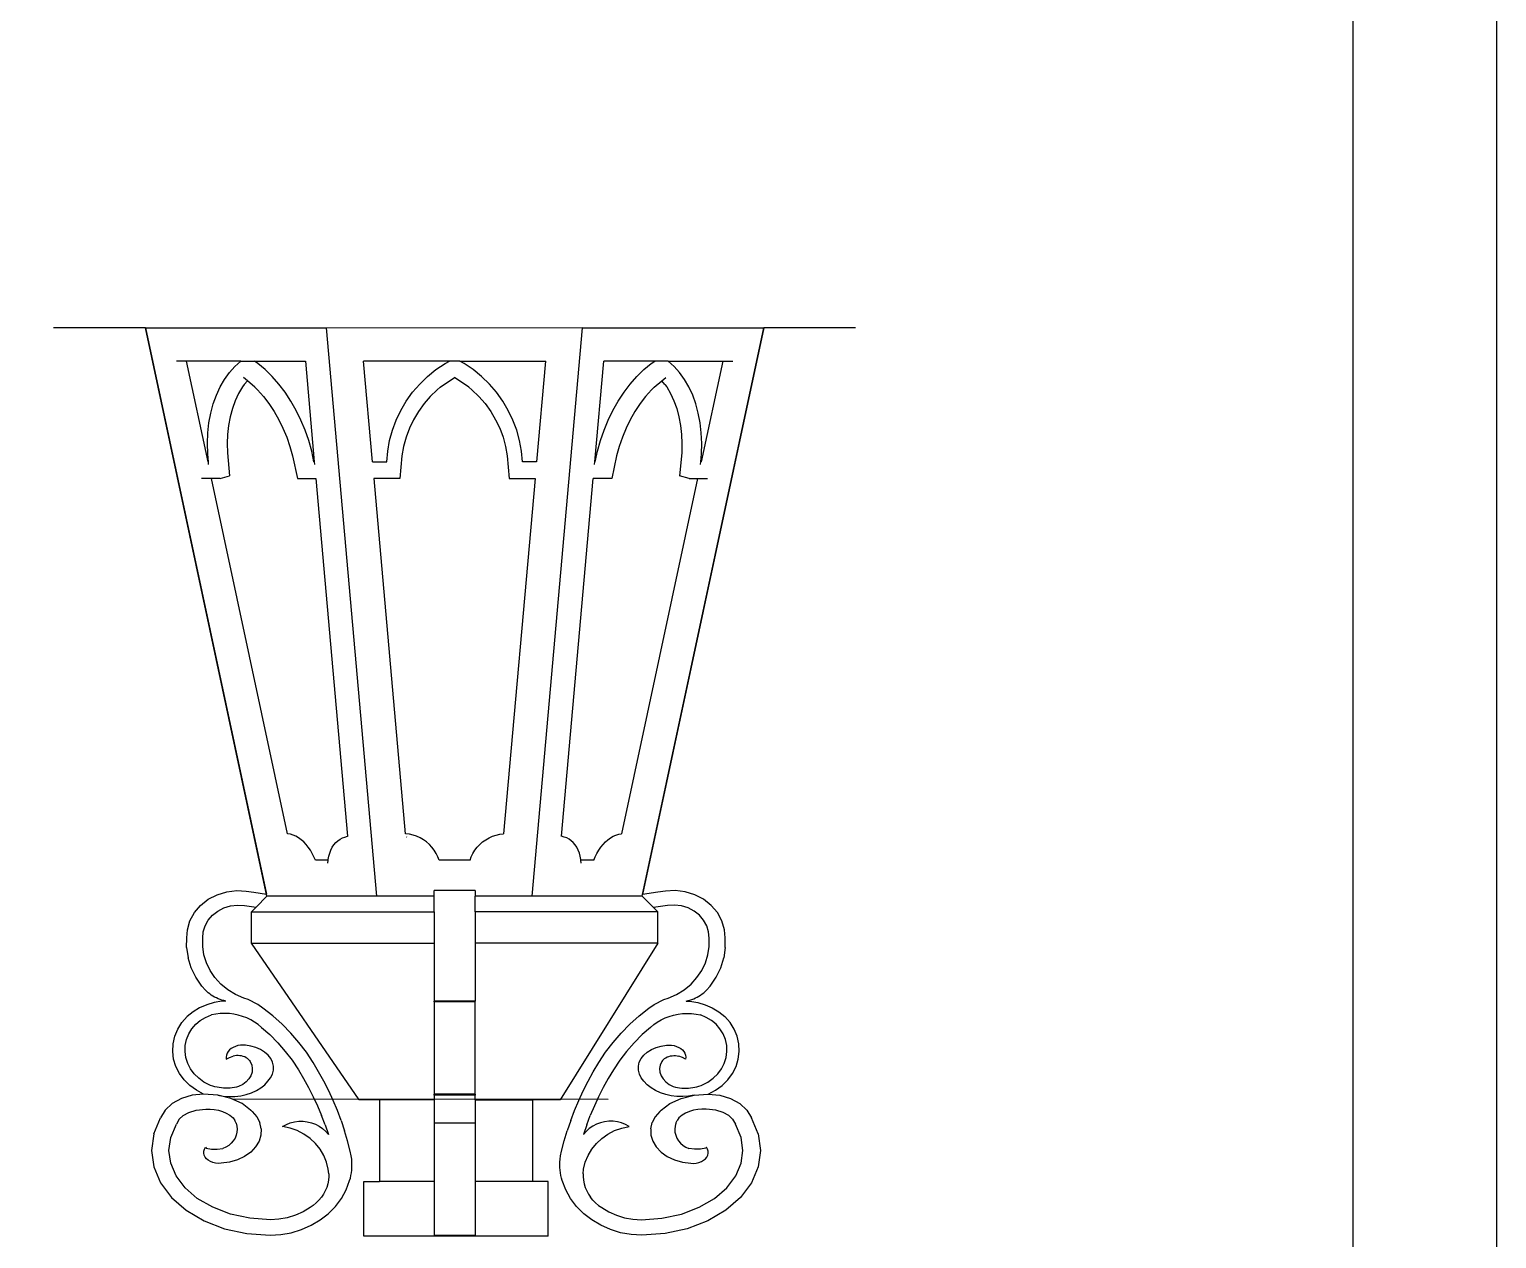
# Model space of a CAD drawing. Header units: inches. Extents: x -279 to 561, y -345 to 342.
# Drawn here: x -225.0391 to -224.5463, y 58.822 to 59.2281 of the extents above; entities that cross this region are included whole.
import ezdxf

# ---------------------------------------------------------------- set-up
doc = ezdxf.new("R2010")
doc.units = ezdxf.units.IN
doc.header["$LTSCALE"] = 0.5
doc.header["$MEASUREMENT"] = 0
doc.layers.add('Edges', color=7, linetype='Continuous')

# ---------------------------------------------------------------- blocks, each defined once
blk = doc.blocks.new('xx')
at = {"layer": 'Edges'}
for p, q in [((37.97503, 12.48296), (37.98899, 12.48296)), ((38.01653, 12.48296), (37.98899, 12.48296)), ((37.98899, 12.48296), (38.00742, 12.39684)), ((38.00748, 12.39658), (37.98899, 12.48296)), ((38.02418, 12.39658), (38.01653, 12.48296)), ((38.01653, 12.48296), (38.05539, 12.48294)), ((38.02418, 12.39658), (38.01653, 12.48296)), ((38.04781, 12.39658), (38.05547, 12.48296)), ((38.04781, 12.39658), (38.05547, 12.48296)), ((38.05539, 12.48294), (38.05539, 12.48296)), ((38.05539, 12.48294), (38.05547, 12.48296)), ((38.083, 12.48296), (38.05547, 12.48296)), ((38.06452, 12.39658), (38.083, 12.48296)), ((38.083, 12.48296), (38.06459, 12.39691)), ((38.06459, 12.39691), (38.083, 12.48296)), ((38.083, 12.48296), (38.09697, 12.48296)), ((37.99524, 12.47792), (37.99372, 12.47792)), ((37.99524, 12.47792), (37.99852, 12.46261)), ((38.00352, 12.47792), (37.99524, 12.47792)), ((38.00262, 12.47712), (38.00352, 12.47792)), ((38.00352, 12.47792), (38.00557, 12.47792)), ((38.0061, 12.47755), (38.00557, 12.47792)), ((38.00557, 12.47792), (38.01332, 12.47792)), ((38.01468, 12.46261), (38.01332, 12.47792)), ((38.02218, 12.47792), (38.02214, 12.47792)), ((38.02218, 12.47792), (38.02354, 12.46261)), ((38.03522, 12.47792), (38.02218, 12.47792)), ((38.03455, 12.47755), (38.03522, 12.47792)), ((38.03522, 12.47792), (38.03678, 12.47792)), ((38.03745, 12.47755), (38.03678, 12.47792)), ((38.03678, 12.47792), (38.04982, 12.47792)), ((38.04846, 12.46261), (38.04982, 12.47792)), ((38.04982, 12.47792), (38.04986, 12.47792)), ((38.05868, 12.47792), (38.05732, 12.46261)), ((38.06643, 12.47792), (38.05868, 12.47792)), ((38.0659, 12.47755), (38.06643, 12.47792)), ((38.06848, 12.47792), (38.06643, 12.47792)), ((38.06938, 12.47712), (38.06848, 12.47792)), ((38.06848, 12.47792), (38.07675, 12.47792)), ((38.07347, 12.46261), (38.07675, 12.47792)), ((38.07675, 12.47792), (38.07828, 12.47792)), ((38.00104, 12.47514), (38.00179, 12.47619)), ((38.00179, 12.47619), (38.00262, 12.47712)), ((38.00721, 12.47662), (38.0061, 12.47755)), ((38.00828, 12.47558), (38.00721, 12.47662)), ((38.03189, 12.47558), (38.03318, 12.47662)), ((38.03318, 12.47662), (38.03455, 12.47755)), ((38.03882, 12.47662), (38.03745, 12.47755)), ((38.0401, 12.47558), (38.03882, 12.47662)), ((38.06372, 12.47558), (38.06479, 12.47662)), ((38.06479, 12.47662), (38.0659, 12.47755)), ((38.07021, 12.47619), (38.06938, 12.47712)), ((38.07096, 12.47514), (38.07021, 12.47619)), ((37.9998, 12.47275), (38.00037, 12.47399)), ((38.00037, 12.47399), (38.00104, 12.47514)), ((38.00374, 12.474), (38.00315, 12.47298)), ((38.00402, 12.47438), (38.00374, 12.474)), ((38.0045, 12.47493), (38.0039, 12.47544)), ((38.00402, 12.47438), (38.0045, 12.47493)), ((38.00566, 12.47395), (38.0045, 12.47493)), ((38.00566, 12.47395), (38.00605, 12.47357)), ((38.00605, 12.47357), (38.00695, 12.47255)), ((38.00929, 12.47443), (38.00828, 12.47558)), ((38.01024, 12.47318), (38.00929, 12.47443)), ((38.02963, 12.47318), (38.03071, 12.47443)), ((38.03071, 12.47443), (38.03189, 12.47558)), ((38.03335, 12.47357), (38.03231, 12.47255)), ((38.03382, 12.47395), (38.03335, 12.47357)), ((38.03382, 12.47395), (38.036, 12.47544)), ((38.03817, 12.47395), (38.036, 12.47544)), ((38.03817, 12.47395), (38.03864, 12.47357)), ((38.03864, 12.47357), (38.03969, 12.47255)), ((38.04129, 12.47443), (38.0401, 12.47558)), ((38.04237, 12.47318), (38.04129, 12.47443)), ((38.06176, 12.47318), (38.06271, 12.47443)), ((38.06271, 12.47443), (38.06372, 12.47558)), ((38.06595, 12.47357), (38.06505, 12.47255)), ((38.06634, 12.47395), (38.06595, 12.47357)), ((38.06634, 12.47395), (38.0675, 12.47493)), ((38.0675, 12.47493), (38.0681, 12.47544)), ((38.06798, 12.47438), (38.0675, 12.47493)), ((38.06798, 12.47438), (38.06826, 12.474)), ((38.06826, 12.474), (38.06884, 12.47298)), ((38.07162, 12.47399), (38.07096, 12.47514)), ((38.07219, 12.47275), (38.07162, 12.47399)), ((37.99895, 12.47), (37.99932, 12.47141)), ((37.99932, 12.47141), (37.9998, 12.47275)), ((38.00265, 12.47188), (38.00222, 12.4707)), ((38.00315, 12.47298), (38.00265, 12.47188)), ((38.00695, 12.47255), (38.00779, 12.47145)), ((38.00779, 12.47145), (38.00857, 12.47027)), ((38.01112, 12.47184), (38.01024, 12.47318)), ((38.01192, 12.47043), (38.01112, 12.47184)), ((38.02783, 12.47043), (38.02867, 12.47184)), ((38.02867, 12.47184), (38.02963, 12.47318)), ((38.03135, 12.47145), (38.0305, 12.47027)), ((38.03231, 12.47255), (38.03135, 12.47145)), ((38.03969, 12.47255), (38.04064, 12.47145)), ((38.04064, 12.47145), (38.04149, 12.47027)), ((38.04333, 12.47184), (38.04237, 12.47318)), ((38.04416, 12.47043), (38.04333, 12.47184)), ((38.06007, 12.47043), (38.06088, 12.47184)), ((38.06088, 12.47184), (38.06176, 12.47318)), ((38.06421, 12.47145), (38.06343, 12.47027)), ((38.06505, 12.47255), (38.06421, 12.47145)), ((38.06884, 12.47298), (38.06935, 12.47188)), ((38.06935, 12.47188), (38.06977, 12.4707)), ((38.07267, 12.47141), (38.07219, 12.47275)), ((38.07305, 12.47), (38.07267, 12.47141)), ((37.99867, 12.46852), (37.99895, 12.47)), ((38.00189, 12.46945), (38.00164, 12.46814)), ((38.00222, 12.4707), (38.00189, 12.46945)), ((38.00857, 12.47027), (38.00928, 12.46901)), ((38.00928, 12.46901), (38.00992, 12.46771)), ((38.01265, 12.46895), (38.01192, 12.47043)), ((38.01328, 12.46742), (38.01265, 12.46895)), ((38.02655, 12.46742), (38.02713, 12.46895)), ((38.02713, 12.46895), (38.02783, 12.47043)), ((38.02976, 12.46901), (38.02914, 12.46771)), ((38.0305, 12.47027), (38.02976, 12.46901)), ((38.04149, 12.47027), (38.04224, 12.46901)), ((38.04224, 12.46901), (38.04286, 12.46771)), ((38.04487, 12.46895), (38.04416, 12.47043)), ((38.04544, 12.46742), (38.04487, 12.46895)), ((38.05871, 12.46742), (38.05935, 12.46895)), ((38.05935, 12.46895), (38.06007, 12.47043)), ((38.06272, 12.46901), (38.06208, 12.46771)), ((38.06343, 12.47027), (38.06272, 12.46901)), ((38.06977, 12.4707), (38.07011, 12.46945)), ((38.07011, 12.46945), (38.07035, 12.46814)), ((38.07333, 12.46852), (38.07305, 12.47)), ((37.99843, 12.46541), (37.9985, 12.46699)), ((37.9985, 12.46699), (37.99867, 12.46852)), ((38.00149, 12.46678), (38.00143, 12.46538)), ((38.00164, 12.46814), (38.00149, 12.46678)), ((38.00992, 12.46771), (38.01048, 12.46635)), ((38.01383, 12.46584), (38.01328, 12.46742)), ((38.02612, 12.46584), (38.02655, 12.46742)), ((38.02914, 12.46771), (38.02863, 12.46635)), ((38.04286, 12.46771), (38.04337, 12.46635)), ((38.04587, 12.46584), (38.04544, 12.46742)), ((38.05817, 12.46584), (38.05871, 12.46742)), ((38.06208, 12.46771), (38.06151, 12.46635)), ((38.07035, 12.46814), (38.0705, 12.46678)), ((38.0705, 12.46678), (38.07056, 12.46538)), ((38.0735, 12.46699), (38.07333, 12.46852)), ((38.07356, 12.46541), (38.0735, 12.46699)), ((37.99847, 12.4638), (37.99843, 12.46541)), ((38.00143, 12.46538), (38.00147, 12.46396)), ((38.01048, 12.46635), (38.01096, 12.46495)), ((38.01096, 12.46495), (38.01136, 12.46353)), ((38.01427, 12.46424), (38.01383, 12.46584)), ((38.02583, 12.46424), (38.02612, 12.46584)), ((38.02825, 12.46495), (38.02799, 12.46353)), ((38.02863, 12.46635), (38.02825, 12.46495)), ((38.04337, 12.46635), (38.04375, 12.46495)), ((38.04375, 12.46495), (38.044, 12.46353)), ((38.04616, 12.46424), (38.04587, 12.46584)), ((38.05772, 12.46424), (38.05817, 12.46584)), ((38.06103, 12.46495), (38.06064, 12.46353)), ((38.06151, 12.46635), (38.06103, 12.46495)), ((38.07056, 12.46538), (38.07053, 12.46396)), ((38.07352, 12.4638), (38.07356, 12.46541)), ((37.99858, 12.46261), (37.99847, 12.4638)), ((37.99852, 12.46261), (37.99858, 12.46261)), ((37.99862, 12.46218), (37.99858, 12.46261)), ((38.00147, 12.46396), (38.00178, 12.46048)), ((38.01136, 12.46353), (38.0121, 12.46005)), ((38.01462, 12.46261), (38.01427, 12.46424)), ((38.01468, 12.46261), (38.01462, 12.46261)), ((38.01472, 12.46218), (38.01468, 12.46261)), ((38.02354, 12.46261), (38.02569, 12.46261)), ((38.02569, 12.46261), (38.02583, 12.46424)), ((38.02799, 12.46353), (38.02769, 12.46005)), ((38.044, 12.46353), (38.04431, 12.46005)), ((38.0463, 12.46261), (38.04616, 12.46424)), ((38.04846, 12.46261), (38.0463, 12.46261)), ((38.05732, 12.46261), (38.05728, 12.46218)), ((38.05732, 12.46261), (38.05737, 12.46261)), ((38.05737, 12.46261), (38.05772, 12.46424)), ((38.06064, 12.46353), (38.05989, 12.46005)), ((38.07053, 12.46396), (38.07022, 12.46048)), ((38.07338, 12.46218), (38.07342, 12.46261)), ((38.07342, 12.46261), (38.07352, 12.4638)), ((38.07347, 12.46261), (38.07342, 12.46261)), ((37.99907, 12.46005), (37.99755, 12.46005)), ((37.99907, 12.46005), (38.01062, 12.40608)), ((38.00035, 12.46005), (37.99907, 12.46005)), ((38.00035, 12.46005), (38.00178, 12.46048)), ((38.0121, 12.46005), (38.01491, 12.46005)), ((38.01973, 12.40569), (38.01491, 12.46005)), ((38.02376, 12.46005), (38.02372, 12.46005)), ((38.02376, 12.46005), (38.02855, 12.40608)), ((38.02769, 12.46005), (38.02376, 12.46005)), ((38.04345, 12.40608), (38.04823, 12.46005)), ((38.04431, 12.46005), (38.04823, 12.46005)), ((38.04823, 12.46005), (38.04827, 12.46005)), ((38.05709, 12.46005), (38.05227, 12.40569)), ((38.05989, 12.46005), (38.05709, 12.46005)), ((38.06138, 12.40608), (38.07293, 12.46005)), ((38.07165, 12.46005), (38.07022, 12.46048)), ((38.07165, 12.46005), (38.07293, 12.46005)), ((38.07293, 12.46005), (38.07445, 12.46005)), ((38.01104, 12.406), (38.01062, 12.40608)), ((38.01146, 12.40588), (38.01104, 12.406)), ((38.01187, 12.40569), (38.01146, 12.40588)), ((38.01228, 12.40546), (38.01187, 12.40569)), ((38.01268, 12.40517), (38.01228, 12.40546)), ((38.01306, 12.40483), (38.01268, 12.40517)), ((38.01342, 12.40446), (38.01306, 12.40483)), ((38.01377, 12.40404), (38.01342, 12.40446)), ((38.01742, 12.40402), (38.01766, 12.4044)), ((38.01766, 12.4044), (38.01795, 12.40474)), ((38.01795, 12.40474), (38.01826, 12.40502)), ((38.01826, 12.40502), (38.01859, 12.40526)), ((38.01859, 12.40526), (38.01895, 12.40544)), ((38.01895, 12.40544), (38.01933, 12.40557)), ((38.01933, 12.40557), (38.01973, 12.40569)), ((38.01973, 12.40565), (38.01973, 12.40569)), ((38.02912, 12.406), (38.02855, 12.40608)), ((38.02969, 12.40588), (38.02912, 12.406)), ((38.03024, 12.40569), (38.02969, 12.40588)), ((38.03076, 12.40546), (38.03024, 12.40569)), ((38.03126, 12.40517), (38.03076, 12.40546)), ((38.03173, 12.40483), (38.03126, 12.40517)), ((38.03216, 12.40446), (38.03173, 12.40483)), ((38.03256, 12.40404), (38.03216, 12.40446)), ((38.03944, 12.40404), (38.03983, 12.40446)), ((38.03983, 12.40446), (38.04026, 12.40483)), ((38.04026, 12.40483), (38.04073, 12.40517)), ((38.04073, 12.40517), (38.04123, 12.40546)), ((38.04123, 12.40546), (38.04176, 12.40569)), ((38.04176, 12.40569), (38.04231, 12.40588)), ((38.04231, 12.40588), (38.04287, 12.406)), ((38.04287, 12.406), (38.04345, 12.40608)), ((38.04331, 12.40562), (38.04327, 12.40554)), ((38.05266, 12.40557), (38.05227, 12.40569)), ((38.05227, 12.40569), (38.05227, 12.40565)), ((38.05304, 12.40544), (38.05266, 12.40557)), ((38.0534, 12.40526), (38.05304, 12.40544)), ((38.05374, 12.40502), (38.0534, 12.40526)), ((38.05405, 12.40474), (38.05374, 12.40502)), ((38.05433, 12.4044), (38.05405, 12.40474)), ((38.05458, 12.40402), (38.05433, 12.4044)), ((38.05823, 12.40404), (38.05857, 12.40446)), ((38.05857, 12.40446), (38.05893, 12.40483)), ((38.05893, 12.40483), (38.05932, 12.40517)), ((38.05932, 12.40517), (38.05971, 12.40546)), ((38.05971, 12.40546), (38.06012, 12.40569)), ((38.06012, 12.40569), (38.06054, 12.40588)), ((38.06054, 12.40588), (38.06096, 12.406)), ((38.06096, 12.406), (38.06138, 12.40608)), ((38.01408, 12.40358), (38.01377, 12.40404)), ((38.01436, 12.4031), (38.01408, 12.40358)), ((38.01462, 12.40258), (38.01436, 12.4031)), ((38.01483, 12.40205), (38.01462, 12.40258)), ((38.01483, 12.40205), (38.01678, 12.40205)), ((38.01674, 12.40162), (38.01678, 12.40205)), ((38.01678, 12.40205), (38.01679, 12.40215)), ((38.01679, 12.40215), (38.01689, 12.40266)), ((38.01689, 12.40266), (38.01703, 12.40315)), ((38.01703, 12.40315), (38.0172, 12.4036)), ((38.0172, 12.4036), (38.01742, 12.40402)), ((38.0329, 12.40358), (38.03256, 12.40404)), ((38.0332, 12.4031), (38.0329, 12.40358)), ((38.03345, 12.40258), (38.0332, 12.4031)), ((38.03364, 12.40205), (38.03345, 12.40258)), ((38.03364, 12.40205), (38.03835, 12.40205)), ((38.03835, 12.40205), (38.03855, 12.40258)), ((38.03855, 12.40258), (38.03879, 12.4031)), ((38.03879, 12.4031), (38.03909, 12.40358)), ((38.03909, 12.40358), (38.03944, 12.40404)), ((38.05479, 12.4036), (38.05458, 12.40402)), ((38.05497, 12.40315), (38.05479, 12.4036)), ((38.05511, 12.40266), (38.05497, 12.40315)), ((38.05521, 12.40215), (38.05511, 12.40266)), ((38.05522, 12.40205), (38.05521, 12.40215)), ((38.05522, 12.40205), (38.05716, 12.40205)), ((38.05526, 12.40162), (38.05522, 12.40205)), ((38.05716, 12.40205), (38.05738, 12.40258)), ((38.05738, 12.40258), (38.05763, 12.4031)), ((38.05763, 12.4031), (38.05792, 12.40358)), ((38.05792, 12.40358), (38.05823, 12.40404)), ((37.99697, 12.3952), (37.99814, 12.39612)), ((37.99814, 12.39612), (37.99948, 12.39681)), ((37.99948, 12.39681), (38.00095, 12.39726)), ((38.00095, 12.39726), (38.00248, 12.39745)), ((38.00248, 12.39745), (38.00391, 12.39737)), ((38.00391, 12.39737), (38.00508, 12.3972)), ((38.00508, 12.3972), (38.00742, 12.39684)), ((38.00578, 12.39487), (38.00748, 12.39658)), ((38.00748, 12.39658), (38.00742, 12.39684)), ((38.00748, 12.39658), (38.02418, 12.39658)), ((38.02418, 12.39658), (38.03289, 12.39658)), ((38.03289, 12.39745), (38.03911, 12.39745)), ((38.03289, 12.39745), (38.03289, 12.39658)), ((38.03289, 12.3942), (38.03289, 12.39658)), ((38.03911, 12.39658), (38.03911, 12.39745)), ((38.03911, 12.39658), (38.04781, 12.39658)), ((38.03911, 12.3942), (38.03911, 12.39658)), ((38.04781, 12.39658), (38.06452, 12.39658)), ((38.06452, 12.39658), (38.06459, 12.39691)), ((38.06452, 12.39658), (38.06616, 12.39492)), ((38.06649, 12.3972), (38.06459, 12.39691)), ((38.06766, 12.39737), (38.06649, 12.3972)), ((38.06909, 12.39745), (38.06766, 12.39737)), ((38.07063, 12.39726), (38.06909, 12.39745)), ((38.07209, 12.39681), (38.07063, 12.39726)), ((38.07343, 12.39612), (38.07209, 12.39681)), ((38.0746, 12.3952), (38.07343, 12.39612)), ((37.99535, 12.39285), (37.99603, 12.39409)), ((37.99603, 12.39409), (37.99697, 12.3952)), ((37.99813, 12.39293), (37.99878, 12.39369)), ((37.99878, 12.39369), (37.99958, 12.39432)), ((37.99958, 12.39432), (38.0005, 12.3948)), ((38.0005, 12.3948), (38.00151, 12.39511)), ((38.00151, 12.39511), (38.00257, 12.39524)), ((38.00257, 12.39524), (38.00364, 12.39518)), ((38.00364, 12.39518), (38.0047, 12.39503)), ((38.0047, 12.39503), (38.00578, 12.39487)), ((38.00578, 12.39487), (38.00512, 12.3942)), ((38.00512, 12.38944), (38.00512, 12.3942)), ((38.00512, 12.3942), (38.03289, 12.3942)), ((38.03289, 12.3942), (38.03289, 12.38944)), ((38.06688, 12.3942), (38.03911, 12.3942)), ((38.03911, 12.3942), (38.03911, 12.38944)), ((38.06688, 12.39503), (38.06616, 12.39492)), ((38.06616, 12.39492), (38.06688, 12.3942)), ((38.06793, 12.39518), (38.06688, 12.39503)), ((38.06688, 12.38944), (38.06688, 12.3942)), ((38.069, 12.39524), (38.06793, 12.39518)), ((38.07006, 12.39511), (38.069, 12.39524)), ((38.07107, 12.3948), (38.07006, 12.39511)), ((38.07199, 12.39432), (38.07107, 12.3948)), ((38.07279, 12.39369), (38.07199, 12.39432)), ((38.07344, 12.39293), (38.07279, 12.39369)), ((38.07554, 12.39409), (38.0746, 12.3952)), ((38.07622, 12.39285), (38.07554, 12.39409)), ((37.99486, 12.39028), (37.99495, 12.3915)), ((37.99495, 12.3915), (37.99535, 12.39285)), ((37.99731, 12.39019), (37.99738, 12.39115)), ((37.99738, 12.39115), (37.99766, 12.39207)), ((37.99766, 12.39207), (37.99813, 12.39293)), ((38.07391, 12.39207), (38.07344, 12.39293)), ((38.07419, 12.39115), (38.07391, 12.39207)), ((38.07426, 12.39019), (38.07419, 12.39115)), ((38.07662, 12.3915), (38.07622, 12.39285)), ((38.07671, 12.39028), (38.07662, 12.3915)), ((37.99484, 12.3888), (37.99486, 12.39028)), ((37.99484, 12.3888), (37.99507, 12.38724)), ((37.9973, 12.38893), (37.99731, 12.39019)), ((37.99748, 12.38767), (37.9973, 12.38893)), ((38.00512, 12.38944), (38.01995, 12.36562)), ((38.00512, 12.38944), (38.03289, 12.38944)), ((38.03289, 12.38944), (38.03289, 12.38066)), ((38.06688, 12.38944), (38.03911, 12.38944)), ((38.03911, 12.38944), (38.03911, 12.38066)), ((38.05051, 12.36562), (38.06688, 12.38944)), ((38.07409, 12.38767), (38.07427, 12.38893)), ((38.07427, 12.38893), (38.07426, 12.39019)), ((38.07673, 12.3888), (38.07651, 12.38724)), ((38.07673, 12.3888), (38.07671, 12.39028)), ((37.99553, 12.38572), (37.99507, 12.38724)), ((37.99785, 12.38645), (37.99748, 12.38767)), ((37.99842, 12.38529), (37.99785, 12.38645)), ((38.07316, 12.38529), (38.07372, 12.38645)), ((38.07372, 12.38645), (38.07409, 12.38767)), ((38.07604, 12.38572), (38.07651, 12.38724)), ((37.99623, 12.38427), (37.99553, 12.38572)), ((37.99715, 12.38293), (37.99623, 12.38427)), ((37.99915, 12.38421), (37.99842, 12.38529)), ((38.00005, 12.38323), (37.99915, 12.38421)), ((38.07152, 12.38323), (38.07242, 12.38421)), ((38.07242, 12.38421), (38.07316, 12.38529)), ((38.07443, 12.38293), (38.07534, 12.38427)), ((38.07534, 12.38427), (38.07604, 12.38572)), ((37.99771, 12.38232), (37.99715, 12.38293)), ((37.99791, 12.38211), (37.99771, 12.38232)), ((37.99812, 12.38192), (37.99791, 12.38211)), ((38.00109, 12.38238), (38.00005, 12.38323)), ((38.00226, 12.38166), (38.00109, 12.38238)), ((38.06932, 12.38166), (38.07048, 12.38238)), ((38.07048, 12.38238), (38.07152, 12.38323)), ((38.07345, 12.38192), (38.07367, 12.38211)), ((38.07367, 12.38211), (38.07387, 12.38232)), ((38.07387, 12.38232), (38.07443, 12.38293)), ((37.9979, 12.38007), (37.99682, 12.3796)), ((37.99904, 12.38041), (37.9979, 12.38007)), ((37.99835, 12.38173), (37.99812, 12.38192)), ((37.99859, 12.38156), (37.99835, 12.38173)), ((37.99884, 12.3814), (37.99859, 12.38156)), ((37.9991, 12.38125), (37.99884, 12.3814)), ((38.00021, 12.38062), (37.99904, 12.38041)), ((37.99936, 12.38112), (37.9991, 12.38125)), ((37.99964, 12.381), (37.99936, 12.38112)), ((37.99992, 12.38089), (37.99964, 12.381)), ((38.00021, 12.3808), (37.99992, 12.38089)), ((38.00051, 12.38072), (38.00021, 12.3808)), ((38.00081, 12.38066), (38.00021, 12.38062)), ((38.00081, 12.38066), (38.00051, 12.38072)), ((38.00352, 12.38109), (38.00226, 12.38166)), ((38.00419, 12.38089), (38.00352, 12.38109)), ((38.00565, 12.38014), (38.00419, 12.38089)), ((38.00644, 12.37959), (38.00565, 12.38014)), ((38.03289, 12.38066), (38.03911, 12.38066)), ((38.03289, 12.38054), (38.03289, 12.38066)), ((38.03289, 12.38054), (38.03911, 12.38054)), ((38.03289, 12.3665), (38.03289, 12.38054)), ((38.03911, 12.38054), (38.03911, 12.38066)), ((38.03911, 12.38054), (38.03911, 12.3665)), ((38.06513, 12.37959), (38.06592, 12.38014)), ((38.06592, 12.38014), (38.06738, 12.38089)), ((38.06738, 12.38089), (38.06805, 12.38109)), ((38.06805, 12.38109), (38.06932, 12.38166)), ((38.07076, 12.38066), (38.07106, 12.38072)), ((38.07076, 12.38066), (38.07136, 12.38062)), ((38.07106, 12.38072), (38.07136, 12.3808)), ((38.07136, 12.3808), (38.07165, 12.38089)), ((38.07136, 12.38062), (38.07254, 12.38041)), ((38.07165, 12.38089), (38.07193, 12.381)), ((38.07193, 12.381), (38.07221, 12.38112)), ((38.07221, 12.38112), (38.07248, 12.38125)), ((38.07248, 12.38125), (38.07274, 12.3814)), ((38.07254, 12.38041), (38.07367, 12.38007)), ((38.07274, 12.3814), (38.07298, 12.38156)), ((38.07298, 12.38156), (38.07322, 12.38173)), ((38.07322, 12.38173), (38.07345, 12.38192)), ((38.07367, 12.38007), (38.07475, 12.3796)), ((37.99411, 12.3774), (37.99491, 12.37832)), ((37.99582, 12.37902), (37.99491, 12.37832)), ((37.99682, 12.3796), (37.99582, 12.37902)), ((37.99624, 12.37715), (37.99693, 12.37768)), ((37.99693, 12.37768), (37.99773, 12.37817)), ((37.99773, 12.37817), (37.9986, 12.37856)), ((37.99928, 12.37868), (37.9986, 12.37856)), ((37.99996, 12.37875), (37.99928, 12.37868)), ((38.00065, 12.37877), (37.99996, 12.37875)), ((38.00134, 12.37874), (38.00065, 12.37877)), ((38.00202, 12.37865), (38.00134, 12.37874)), ((38.0027, 12.37851), (38.00202, 12.37865)), ((38.00335, 12.37832), (38.0027, 12.37851)), ((38.00399, 12.37808), (38.00335, 12.37832)), ((38.0046, 12.37779), (38.00399, 12.37808)), ((38.00518, 12.37746), (38.0046, 12.37779)), ((38.00794, 12.3784), (38.00644, 12.37959)), ((38.00936, 12.37713), (38.00794, 12.3784)), ((38.06222, 12.37713), (38.06363, 12.3784)), ((38.06363, 12.3784), (38.06513, 12.37959)), ((38.06639, 12.37746), (38.06697, 12.37779)), ((38.06697, 12.37779), (38.06758, 12.37808)), ((38.06758, 12.37808), (38.06822, 12.37832)), ((38.06822, 12.37832), (38.06888, 12.37851)), ((38.06888, 12.37851), (38.06955, 12.37865)), ((38.06955, 12.37865), (38.07023, 12.37874)), ((38.07023, 12.37874), (38.07092, 12.37877)), ((38.07092, 12.37877), (38.07161, 12.37875)), ((38.07161, 12.37875), (38.07229, 12.37868)), ((38.07229, 12.37868), (38.07297, 12.37856)), ((38.07384, 12.37817), (38.07297, 12.37856)), ((38.07465, 12.37768), (38.07384, 12.37817)), ((38.07533, 12.37715), (38.07465, 12.37768)), ((38.07475, 12.3796), (38.07576, 12.37902)), ((38.07576, 12.37902), (38.07667, 12.37832)), ((38.07746, 12.3774), (38.07667, 12.37832)), ((37.99278, 12.37416), (37.99303, 12.3753)), ((37.99303, 12.3753), (37.99348, 12.37639)), ((37.99348, 12.37639), (37.99411, 12.3774)), ((37.99482, 12.37479), (37.99517, 12.37565)), ((37.99517, 12.37565), (37.99565, 12.37645)), ((37.99565, 12.37645), (37.99624, 12.37715)), ((38.00572, 12.37708), (38.00518, 12.37746)), ((38.00623, 12.37666), (38.00572, 12.37708)), ((38.00623, 12.37666), (38.00748, 12.37555)), ((38.00748, 12.37555), (38.0087, 12.37431)), ((38.01068, 12.37578), (38.00936, 12.37713)), ((38.01191, 12.37436), (38.01068, 12.37578)), ((38.05966, 12.37436), (38.06089, 12.37578)), ((38.06089, 12.37578), (38.06222, 12.37713)), ((38.06409, 12.37555), (38.06287, 12.37431)), ((38.06534, 12.37666), (38.06409, 12.37555)), ((38.06534, 12.37666), (38.06585, 12.37708)), ((38.06585, 12.37708), (38.06639, 12.37746)), ((38.07592, 12.37645), (38.07533, 12.37715)), ((38.07641, 12.37565), (38.07592, 12.37645)), ((38.07675, 12.37479), (38.07641, 12.37565)), ((38.07809, 12.37639), (38.07746, 12.3774)), ((38.07854, 12.3753), (38.07809, 12.37639)), ((38.07879, 12.37416), (38.07854, 12.3753)), ((37.99273, 12.373), (37.99278, 12.37416)), ((37.9946, 12.37297), (37.99463, 12.37389)), ((37.99463, 12.37389), (37.99482, 12.37479)), ((38.00135, 12.37322), (38.00114, 12.37297)), ((38.00161, 12.37344), (38.00135, 12.37322)), ((38.00192, 12.37362), (38.00161, 12.37344)), ((38.00226, 12.37377), (38.00192, 12.37362)), ((38.00263, 12.37388), (38.00226, 12.37377)), ((38.00301, 12.37394), (38.00263, 12.37388)), ((38.00341, 12.37396), (38.00301, 12.37394)), ((38.0038, 12.37393), (38.00341, 12.37396)), ((38.0046, 12.37382), (38.0038, 12.37393)), ((38.00537, 12.37361), (38.0046, 12.37382)), ((38.00608, 12.3733), (38.00537, 12.37361)), ((38.0067, 12.37291), (38.00608, 12.3733)), ((38.0087, 12.37431), (38.00984, 12.37301)), ((38.01304, 12.37288), (38.01191, 12.37436)), ((38.05853, 12.37288), (38.05966, 12.37436)), ((38.06287, 12.37431), (38.06174, 12.37301)), ((38.06487, 12.37291), (38.0655, 12.3733)), ((38.0655, 12.3733), (38.0662, 12.37361)), ((38.0662, 12.37361), (38.06697, 12.37382)), ((38.06697, 12.37382), (38.06777, 12.37393)), ((38.06777, 12.37393), (38.06817, 12.37396)), ((38.06817, 12.37396), (38.06856, 12.37394)), ((38.06856, 12.37394), (38.06895, 12.37388)), ((38.06895, 12.37388), (38.06931, 12.37377)), ((38.06931, 12.37377), (38.06965, 12.37362)), ((38.06965, 12.37362), (38.06996, 12.37344)), ((38.06996, 12.37344), (38.07022, 12.37322)), ((38.07022, 12.37322), (38.07043, 12.37297)), ((38.07694, 12.37389), (38.07675, 12.37479)), ((38.07697, 12.37297), (38.07694, 12.37389)), ((38.07885, 12.373), (38.07879, 12.37416)), ((37.99287, 12.37184), (37.99273, 12.373)), ((37.99321, 12.37072), (37.99287, 12.37184)), ((37.99473, 12.37206), (37.9946, 12.37297)), ((37.99501, 12.37118), (37.99473, 12.37206)), ((37.99543, 12.37035), (37.99501, 12.37118)), ((38.00088, 12.37242), (38.00084, 12.37213)), ((38.00084, 12.37213), (38.00087, 12.37184)), ((38.00087, 12.37184), (38.00137, 12.37209)), ((38.00098, 12.37271), (38.00088, 12.37242)), ((38.00114, 12.37297), (38.00098, 12.37271)), ((38.00137, 12.37209), (38.00192, 12.37227)), ((38.00217, 12.37232), (38.00192, 12.37227)), ((38.00242, 12.37236), (38.00217, 12.37232)), ((38.00268, 12.37237), (38.00242, 12.37236)), ((38.00294, 12.37235), (38.00268, 12.37237)), ((38.00319, 12.37231), (38.00294, 12.37235)), ((38.00344, 12.37225), (38.00319, 12.37231)), ((38.00367, 12.37216), (38.00344, 12.37225)), ((38.00388, 12.37205), (38.00367, 12.37216)), ((38.00408, 12.37192), (38.00388, 12.37205)), ((38.00425, 12.37178), (38.00408, 12.37192)), ((38.00439, 12.37162), (38.00425, 12.37178)), ((38.00439, 12.37162), (38.00451, 12.37145)), ((38.00451, 12.37145), (38.00473, 12.37093)), ((38.00473, 12.37093), (38.00483, 12.37038)), ((38.00722, 12.37245), (38.0067, 12.37291)), ((38.00763, 12.37192), (38.00722, 12.37245)), ((38.00791, 12.37135), (38.00763, 12.37192)), ((38.00804, 12.37076), (38.00791, 12.37135)), ((38.00984, 12.37301), (38.01088, 12.37165)), ((38.01088, 12.37165), (38.01183, 12.37022)), ((38.01407, 12.37134), (38.01304, 12.37288)), ((38.01492, 12.36992), (38.01407, 12.37134)), ((38.05666, 12.36992), (38.0575, 12.37134)), ((38.0575, 12.37134), (38.05853, 12.37288)), ((38.06069, 12.37165), (38.05974, 12.37022)), ((38.06174, 12.37301), (38.06069, 12.37165)), ((38.06353, 12.37076), (38.06367, 12.37135)), ((38.06367, 12.37135), (38.06394, 12.37192)), ((38.06394, 12.37192), (38.06435, 12.37245)), ((38.06435, 12.37245), (38.06487, 12.37291)), ((38.06684, 12.37093), (38.06675, 12.37038)), ((38.06706, 12.37145), (38.06684, 12.37093)), ((38.06718, 12.37162), (38.06706, 12.37145)), ((38.06718, 12.37162), (38.06732, 12.37178)), ((38.06732, 12.37178), (38.0675, 12.37192)), ((38.0675, 12.37192), (38.06769, 12.37205)), ((38.06769, 12.37205), (38.0679, 12.37216)), ((38.0679, 12.37216), (38.06814, 12.37225)), ((38.06814, 12.37225), (38.06838, 12.37231)), ((38.06838, 12.37231), (38.06863, 12.37235)), ((38.06863, 12.37235), (38.06889, 12.37237)), ((38.06889, 12.37237), (38.06915, 12.37236)), ((38.06915, 12.37236), (38.06941, 12.37232)), ((38.06941, 12.37232), (38.06966, 12.37227)), ((38.0702, 12.37209), (38.06966, 12.37227)), ((38.0707, 12.37184), (38.0702, 12.37209)), ((38.07043, 12.37297), (38.07059, 12.37271)), ((38.07059, 12.37271), (38.07069, 12.37242)), ((38.07069, 12.37242), (38.07073, 12.37213)), ((38.07073, 12.37213), (38.0707, 12.37184)), ((38.07614, 12.37035), (38.07657, 12.37118)), ((38.07657, 12.37118), (38.07685, 12.37206)), ((38.07685, 12.37206), (38.07697, 12.37297)), ((38.07836, 12.37072), (38.0787, 12.37184)), ((38.0787, 12.37184), (38.07885, 12.373)), ((37.99374, 12.36966), (37.99321, 12.37072)), ((37.99445, 12.36869), (37.99374, 12.36966)), ((37.99531, 12.36783), (37.99445, 12.36869)), ((37.996, 12.36959), (37.99543, 12.37035)), ((37.99669, 12.36891), (37.996, 12.36959)), ((37.99749, 12.36834), (37.99669, 12.36891)), ((38.00431, 12.36881), (38.00388, 12.36836)), ((38.00461, 12.36931), (38.00431, 12.36881)), ((38.00479, 12.36984), (38.00461, 12.36931)), ((38.00483, 12.37038), (38.00479, 12.36984)), ((38.00721, 12.36846), (38.00762, 12.36899)), ((38.00762, 12.36899), (38.0079, 12.36955)), ((38.0079, 12.36955), (38.00804, 12.37015)), ((38.00804, 12.37015), (38.00804, 12.37076)), ((38.01183, 12.37022), (38.01263, 12.36889)), ((38.01263, 12.36889), (38.01339, 12.36751)), ((38.01571, 12.36848), (38.01492, 12.36992)), ((38.05586, 12.36848), (38.05666, 12.36992)), ((38.05894, 12.36889), (38.05818, 12.36751)), ((38.05974, 12.37022), (38.05894, 12.36889)), ((38.06353, 12.37015), (38.06353, 12.37076)), ((38.06367, 12.36955), (38.06353, 12.37015)), ((38.06396, 12.36899), (38.06367, 12.36955)), ((38.06437, 12.36846), (38.06396, 12.36899)), ((38.06675, 12.37038), (38.06679, 12.36984)), ((38.06679, 12.36984), (38.06696, 12.36931)), ((38.06696, 12.36931), (38.06727, 12.36881)), ((38.06727, 12.36881), (38.06769, 12.36836)), ((38.07409, 12.36834), (38.07488, 12.36891)), ((38.07488, 12.36891), (38.07557, 12.36959)), ((38.07557, 12.36959), (38.07614, 12.37035)), ((38.07626, 12.36783), (38.07712, 12.36869)), ((38.07712, 12.36869), (38.07783, 12.36966)), ((38.07783, 12.36966), (38.07836, 12.37072)), ((37.99568, 12.36633), (37.99404, 12.36584)), ((37.99632, 12.36709), (37.99531, 12.36783)), ((37.99744, 12.3665), (37.99568, 12.36633)), ((37.99744, 12.3665), (37.99632, 12.36709)), ((37.99957, 12.36634), (37.99744, 12.3665)), ((37.99849, 12.36783), (37.99749, 12.36834)), ((37.99885, 12.36774), (37.99849, 12.36783)), ((37.99916, 12.36764), (37.99885, 12.36774)), ((37.99947, 12.36756), (37.99916, 12.36764)), ((37.99979, 12.3675), (37.99947, 12.36756)), ((38.00155, 12.36586), (37.99957, 12.36634)), ((37.99957, 12.36634), (38.00043, 12.3662)), ((38.00012, 12.36745), (37.99979, 12.3675)), ((38.00045, 12.36741), (38.00012, 12.36745)), ((38.00079, 12.3674), (38.00045, 12.36741)), ((38.00112, 12.3674), (38.00079, 12.3674)), ((38.00146, 12.36742), (38.00112, 12.3674)), ((38.00179, 12.36745), (38.00146, 12.36742)), ((38.00211, 12.36751), (38.00179, 12.36745)), ((38.00243, 12.36758), (38.00211, 12.36751)), ((38.00275, 12.36766), (38.00243, 12.36758)), ((38.00336, 12.36797), (38.00275, 12.36766)), ((38.00306, 12.36627), (38.0039, 12.36645)), ((38.00388, 12.36836), (38.00336, 12.36797)), ((38.0039, 12.36645), (38.0047, 12.36672)), ((38.0047, 12.36672), (38.00544, 12.36706)), ((38.00544, 12.36706), (38.00612, 12.36747)), ((38.00612, 12.36747), (38.00671, 12.36794)), ((38.00671, 12.36794), (38.00721, 12.36846)), ((38.01339, 12.36751), (38.0141, 12.36612)), ((38.01645, 12.36701), (38.01571, 12.36848)), ((38.01713, 12.36552), (38.01645, 12.36701)), ((38.03289, 12.3665), (38.03911, 12.3665)), ((38.03289, 12.3665), (38.03289, 12.36634)), ((38.03289, 12.36634), (38.03911, 12.36634)), ((38.03289, 12.36562), (38.03289, 12.36634)), ((38.03911, 12.36634), (38.03911, 12.3665)), ((38.03911, 12.36634), (38.03911, 12.36562)), ((38.05444, 12.36552), (38.05512, 12.36701)), ((38.05512, 12.36701), (38.05586, 12.36848)), ((38.05818, 12.36751), (38.05748, 12.36612)), ((38.06486, 12.36794), (38.06437, 12.36846)), ((38.06546, 12.36747), (38.06486, 12.36794)), ((38.06613, 12.36706), (38.06546, 12.36747)), ((38.06687, 12.36672), (38.06613, 12.36706)), ((38.06767, 12.36645), (38.06687, 12.36672)), ((38.06851, 12.36627), (38.06767, 12.36645)), ((38.06769, 12.36836), (38.06821, 12.36797)), ((38.06821, 12.36797), (38.06883, 12.36766)), ((38.06883, 12.36766), (38.06914, 12.36758)), ((38.06914, 12.36758), (38.06946, 12.36751)), ((38.06946, 12.36751), (38.06979, 12.36745)), ((38.06979, 12.36745), (38.07012, 12.36742)), ((38.07002, 12.36586), (38.07201, 12.36634)), ((38.07012, 12.36742), (38.07045, 12.3674)), ((38.07045, 12.3674), (38.07079, 12.3674)), ((38.07079, 12.3674), (38.07112, 12.36741)), ((38.07112, 12.36741), (38.07145, 12.36745)), ((38.07201, 12.36634), (38.07115, 12.3662)), ((38.07145, 12.36745), (38.07178, 12.3675)), ((38.07178, 12.3675), (38.0721, 12.36756)), ((38.07201, 12.36634), (38.07414, 12.3665)), ((38.0721, 12.36756), (38.07242, 12.36764)), ((38.07242, 12.36764), (38.07272, 12.36774)), ((38.07272, 12.36774), (38.07308, 12.36783)), ((38.07308, 12.36783), (38.07409, 12.36834)), ((38.07414, 12.3665), (38.07525, 12.36709)), ((38.07414, 12.3665), (38.0759, 12.36633)), ((38.07525, 12.36709), (38.07626, 12.36783)), ((38.0759, 12.36633), (38.07753, 12.36584)), ((37.99264, 12.36507), (37.99156, 12.36406)), ((37.99404, 12.36584), (37.99264, 12.36507)), ((37.99627, 12.36406), (37.99775, 12.36421)), ((37.99775, 12.36421), (37.9984, 12.36423)), ((37.9984, 12.36423), (37.99904, 12.36419)), ((37.99904, 12.36419), (37.99968, 12.36407)), ((38.00043, 12.3662), (38.0013, 12.36614)), ((38.0013, 12.36614), (38.00219, 12.36616)), ((38.00326, 12.36509), (38.00155, 12.36586)), ((38.00219, 12.36616), (38.00306, 12.36627)), ((38.00457, 12.36408), (38.00326, 12.36509)), ((38.0141, 12.36612), (38.01475, 12.36471)), ((38.01475, 12.36471), (38.01536, 12.36328)), ((38.01776, 12.36402), (38.01713, 12.36552)), ((38.01995, 12.36562), (38.02416, 12.36562)), ((38.02416, 12.36562), (38.02416, 12.35321)), ((38.03289, 12.36562), (38.02416, 12.36562)), ((38.03289, 12.36562), (38.03289, 12.36212)), ((38.03911, 12.36562), (38.04741, 12.36562)), ((38.03911, 12.36562), (38.03911, 12.36212)), ((38.04741, 12.36562), (38.04741, 12.35321)), ((38.04741, 12.36562), (38.05051, 12.36562)), ((38.05381, 12.36402), (38.05444, 12.36552)), ((38.05682, 12.36471), (38.05622, 12.36328)), ((38.05748, 12.36612), (38.05682, 12.36471)), ((38.067, 12.36408), (38.06831, 12.36509)), ((38.06831, 12.36509), (38.07002, 12.36586)), ((38.06939, 12.36616), (38.06851, 12.36627)), ((38.07027, 12.36614), (38.06939, 12.36616)), ((38.07115, 12.3662), (38.07027, 12.36614)), ((38.07253, 12.36419), (38.07189, 12.36407)), ((38.07317, 12.36423), (38.07253, 12.36419)), ((38.07382, 12.36421), (38.07317, 12.36423)), ((38.0753, 12.36406), (38.07382, 12.36421)), ((38.07753, 12.36584), (38.07894, 12.36507)), ((38.07894, 12.36507), (38.08001, 12.36406)), ((37.98986, 12.36047), (37.99088, 12.36289)), ((37.99156, 12.36406), (37.99088, 12.36289)), ((37.99243, 12.35991), (37.99329, 12.36194)), ((37.99373, 12.3627), (37.99329, 12.36194)), ((37.99431, 12.36326), (37.99373, 12.3627)), ((37.99431, 12.36326), (37.99518, 12.36374)), ((37.99518, 12.36374), (37.99627, 12.36406)), ((37.99968, 12.36407), (38.00029, 12.36388)), ((38.00029, 12.36388), (38.00087, 12.36362)), ((38.00087, 12.36362), (38.00141, 12.3633)), ((38.00141, 12.3633), (38.00191, 12.36292)), ((38.00191, 12.36292), (38.00217, 12.36252)), ((38.00236, 12.36209), (38.00217, 12.36252)), ((38.00236, 12.36209), (38.00248, 12.36163)), ((38.00457, 12.36408), (38.00459, 12.36406)), ((38.00459, 12.36406), (38.0048, 12.36389)), ((38.0048, 12.36389), (38.00549, 12.36308)), ((38.00549, 12.36308), (38.00596, 12.36219)), ((38.00618, 12.36125), (38.00596, 12.36219)), ((38.00943, 12.3616), (38.01, 12.3619)), ((38.01, 12.3619), (38.0106, 12.36214)), ((38.0106, 12.36214), (38.01123, 12.3623)), ((38.01123, 12.3623), (38.01188, 12.36238)), ((38.01188, 12.36238), (38.01254, 12.36238)), ((38.01254, 12.36238), (38.01319, 12.36231)), ((38.01319, 12.36231), (38.01382, 12.36216)), ((38.01382, 12.36216), (38.01443, 12.36193)), ((38.01443, 12.36193), (38.015, 12.36163)), ((38.0159, 12.36183), (38.01536, 12.36328)), ((38.01834, 12.36249), (38.01776, 12.36402)), ((38.01834, 12.36249), (38.01886, 12.36095)), ((38.03289, 12.36212), (38.03911, 12.36212)), ((38.03289, 12.36212), (38.03289, 12.35321)), ((38.03911, 12.36212), (38.03911, 12.35321)), ((38.05324, 12.36249), (38.05272, 12.36095)), ((38.05324, 12.36249), (38.05381, 12.36402)), ((38.05567, 12.36183), (38.05622, 12.36328)), ((38.05714, 12.36193), (38.05657, 12.36163)), ((38.05775, 12.36216), (38.05714, 12.36193)), ((38.05838, 12.36231), (38.05775, 12.36216)), ((38.05903, 12.36238), (38.05838, 12.36231)), ((38.05969, 12.36238), (38.05903, 12.36238)), ((38.06034, 12.3623), (38.05969, 12.36238)), ((38.06097, 12.36214), (38.06034, 12.3623)), ((38.06157, 12.3619), (38.06097, 12.36214)), ((38.06214, 12.3616), (38.06157, 12.3619)), ((38.0654, 12.36125), (38.06562, 12.36219)), ((38.06608, 12.36308), (38.06562, 12.36219)), ((38.06677, 12.36389), (38.06608, 12.36308)), ((38.06699, 12.36406), (38.06677, 12.36389)), ((38.067, 12.36408), (38.06699, 12.36406)), ((38.06921, 12.36209), (38.06909, 12.36163)), ((38.06921, 12.36209), (38.0694, 12.36252)), ((38.06967, 12.36292), (38.0694, 12.36252)), ((38.07016, 12.3633), (38.06967, 12.36292)), ((38.0707, 12.36362), (38.07016, 12.3633)), ((38.07128, 12.36388), (38.0707, 12.36362)), ((38.07189, 12.36407), (38.07128, 12.36388)), ((38.07639, 12.36374), (38.0753, 12.36406)), ((38.07726, 12.36326), (38.07639, 12.36374)), ((38.07726, 12.36326), (38.07785, 12.3627)), ((38.07785, 12.3627), (38.07828, 12.36194)), ((38.07914, 12.35991), (38.07828, 12.36194)), ((38.08001, 12.36406), (38.08069, 12.36289)), ((38.08172, 12.36047), (38.08069, 12.36289)), ((37.98986, 12.36047), (37.98951, 12.35796)), ((37.99216, 12.35795), (37.99243, 12.35991)), ((38.0022, 12.35982), (38.00195, 12.35941)), ((38.00238, 12.36025), (38.0022, 12.35982)), ((38.00249, 12.36071), (38.00238, 12.36025)), ((38.00248, 12.36163), (38.00253, 12.36117)), ((38.00253, 12.36117), (38.00249, 12.36071)), ((38.00614, 12.36029), (38.00586, 12.35936)), ((38.00618, 12.36125), (38.00614, 12.36029)), ((38.01057, 12.36135), (38.00943, 12.3616)), ((38.01166, 12.36096), (38.01057, 12.36135)), ((38.01268, 12.36043), (38.01166, 12.36096)), ((38.01361, 12.35978), (38.01268, 12.36043)), ((38.01444, 12.35901), (38.01361, 12.35978)), ((38.015, 12.36163), (38.01552, 12.36127)), ((38.01552, 12.36127), (38.01599, 12.36084)), ((38.0159, 12.36183), (38.0164, 12.36036)), ((38.01599, 12.36084), (38.0164, 12.36036)), ((38.01932, 12.3594), (38.01886, 12.36095)), ((38.05226, 12.3594), (38.05272, 12.36095)), ((38.05567, 12.36183), (38.05517, 12.36036)), ((38.05558, 12.36084), (38.05517, 12.36036)), ((38.05605, 12.36127), (38.05558, 12.36084)), ((38.05657, 12.36163), (38.05605, 12.36127)), ((38.05713, 12.35901), (38.05796, 12.35978)), ((38.05796, 12.35978), (38.05889, 12.36043)), ((38.05889, 12.36043), (38.05991, 12.36096)), ((38.05991, 12.36096), (38.061, 12.36135)), ((38.061, 12.36135), (38.06214, 12.3616)), ((38.0654, 12.36125), (38.06543, 12.36029)), ((38.06543, 12.36029), (38.06571, 12.35936)), ((38.06909, 12.36163), (38.06905, 12.36117)), ((38.06905, 12.36117), (38.06908, 12.36071)), ((38.06908, 12.36071), (38.06919, 12.36025)), ((38.06919, 12.36025), (38.06937, 12.35982)), ((38.06937, 12.35982), (38.06963, 12.35941)), ((38.07941, 12.35795), (38.07914, 12.35991)), ((38.08172, 12.36047), (38.08207, 12.35796)), ((37.98951, 12.35796), (37.98985, 12.35544)), ((37.99243, 12.356), (37.99216, 12.35795)), ((37.99744, 12.35755), (37.99745, 12.35786)), ((37.99751, 12.35724), (37.99744, 12.35755)), ((37.99745, 12.35786), (37.99754, 12.35816)), ((37.99754, 12.35816), (37.9977, 12.35845)), ((37.9977, 12.35845), (37.99779, 12.35831)), ((37.99779, 12.35831), (37.99863, 12.35816)), ((37.99863, 12.35816), (37.9995, 12.35814)), ((37.9995, 12.35814), (38.00036, 12.35824)), ((38.00083, 12.35845), (38.00036, 12.35824)), ((38.00125, 12.35872), (38.00083, 12.35845)), ((38.00163, 12.35904), (38.00125, 12.35872)), ((38.00195, 12.35941), (38.00163, 12.35904)), ((38.00459, 12.3577), (38.00366, 12.35704)), ((38.00534, 12.35848), (38.00459, 12.3577)), ((38.00586, 12.35936), (38.00534, 12.35848)), ((38.01514, 12.35814), (38.01444, 12.35901)), ((38.0157, 12.35718), (38.01514, 12.35814)), ((38.01972, 12.35783), (38.01932, 12.3594)), ((38.01987, 12.35715), (38.01972, 12.35783)), ((38.0517, 12.35715), (38.05185, 12.35783)), ((38.05185, 12.35783), (38.05226, 12.3594)), ((38.05587, 12.35718), (38.05643, 12.35814)), ((38.05643, 12.35814), (38.05713, 12.35901)), ((38.06571, 12.35936), (38.06624, 12.35848)), ((38.06624, 12.35848), (38.06698, 12.3577)), ((38.06698, 12.3577), (38.06792, 12.35704)), ((38.06963, 12.35941), (38.06994, 12.35904)), ((38.06994, 12.35904), (38.07032, 12.35872)), ((38.07032, 12.35872), (38.07075, 12.35845)), ((38.07075, 12.35845), (38.07121, 12.35824)), ((38.07207, 12.35814), (38.07121, 12.35824)), ((38.07294, 12.35816), (38.07207, 12.35814)), ((38.07378, 12.35831), (38.07294, 12.35816)), ((38.07387, 12.35845), (38.07378, 12.35831)), ((38.07403, 12.35816), (38.07387, 12.35845)), ((38.07412, 12.35786), (38.07403, 12.35816)), ((38.07406, 12.35724), (38.07413, 12.35755)), ((38.07413, 12.35755), (38.07412, 12.35786)), ((38.07914, 12.356), (38.07941, 12.35795)), ((38.08207, 12.35796), (38.08172, 12.35544)), ((37.98985, 12.35544), (37.99087, 12.35303)), ((37.99325, 12.3541), (37.99243, 12.356)), ((37.99765, 12.35695), (37.99751, 12.35724)), ((37.99787, 12.35668), (37.99765, 12.35695)), ((37.99814, 12.35645), (37.99787, 12.35668)), ((37.99848, 12.35625), (37.99814, 12.35645)), ((37.99885, 12.35611), (37.99848, 12.35625)), ((37.99925, 12.35602), (37.99885, 12.35611)), ((37.99967, 12.35599), (37.99925, 12.35602)), ((38.00009, 12.35601), (37.99967, 12.35599)), ((38.00136, 12.35618), (38.00009, 12.35601)), ((38.00257, 12.35653), (38.00136, 12.35618)), ((38.00366, 12.35704), (38.00257, 12.35653)), ((38.01612, 12.35617), (38.0157, 12.35718)), ((38.01638, 12.35511), (38.01612, 12.35617)), ((38.01995, 12.3566), (38.01987, 12.35715)), ((38.01998, 12.35619), (38.01995, 12.3566)), ((38.01995, 12.35496), (38.01998, 12.35537)), ((38.01999, 12.35578), (38.01998, 12.35619)), ((38.01998, 12.35537), (38.01999, 12.35578)), ((38.05159, 12.35578), (38.0516, 12.35619)), ((38.0516, 12.35537), (38.05159, 12.35578)), ((38.0516, 12.35619), (38.05163, 12.3566)), ((38.05163, 12.35496), (38.0516, 12.35537)), ((38.05163, 12.3566), (38.0517, 12.35715)), ((38.0552, 12.35511), (38.05545, 12.35617)), ((38.05545, 12.35617), (38.05587, 12.35718)), ((38.06792, 12.35704), (38.06901, 12.35653)), ((38.06901, 12.35653), (38.07021, 12.35618)), ((38.07021, 12.35618), (38.07148, 12.35601)), ((38.07148, 12.35601), (38.0719, 12.35599)), ((38.0719, 12.35599), (38.07232, 12.35602)), ((38.07232, 12.35602), (38.07272, 12.35611)), ((38.07272, 12.35611), (38.0731, 12.35625)), ((38.0731, 12.35625), (38.07343, 12.35645)), ((38.07343, 12.35645), (38.07371, 12.35668)), ((38.07371, 12.35668), (38.07392, 12.35695)), ((38.07392, 12.35695), (38.07406, 12.35724)), ((38.07833, 12.3541), (38.07914, 12.356)), ((38.08172, 12.35544), (38.0807, 12.35303)), ((37.99087, 12.35303), (37.99254, 12.3508)), ((37.9946, 12.35229), (37.99325, 12.3541)), ((38.0164, 12.35343), (38.01629, 12.35288)), ((38.01644, 12.35437), (38.01638, 12.35511)), ((38.01645, 12.35399), (38.0164, 12.35343)), ((38.01644, 12.35437), (38.01645, 12.35399)), ((38.01909, 12.35197), (38.01963, 12.35336)), ((38.01963, 12.35336), (38.01974, 12.35375)), ((38.01974, 12.35375), (38.01983, 12.35415)), ((38.01983, 12.35415), (38.0199, 12.35456)), ((38.0199, 12.35456), (38.01995, 12.35496)), ((38.02176, 12.34494), (38.02176, 12.35321)), ((38.02176, 12.35321), (38.02416, 12.35321)), ((38.02416, 12.35321), (38.03289, 12.35321)), ((38.03289, 12.35321), (38.03289, 12.34507)), ((38.03911, 12.35321), (38.04741, 12.35321)), ((38.03911, 12.35321), (38.03911, 12.34507)), ((38.04981, 12.35321), (38.04741, 12.35321)), ((38.04981, 12.34494), (38.04981, 12.35321)), ((38.05168, 12.35456), (38.05163, 12.35496)), ((38.05175, 12.35415), (38.05168, 12.35456)), ((38.05184, 12.35375), (38.05175, 12.35415)), ((38.05195, 12.35336), (38.05184, 12.35375)), ((38.05248, 12.35197), (38.05195, 12.35336)), ((38.05513, 12.35437), (38.0552, 12.35511)), ((38.05513, 12.35437), (38.05513, 12.35399)), ((38.05513, 12.35399), (38.05518, 12.35343)), ((38.05518, 12.35343), (38.05528, 12.35288)), ((38.07697, 12.35229), (38.07833, 12.3541)), ((38.0807, 12.35303), (38.07903, 12.3508)), ((37.99254, 12.3508), (37.99478, 12.34885)), ((37.99647, 12.35067), (37.9946, 12.35229)), ((38.01496, 12.35039), (38.01533, 12.35083)), ((38.01564, 12.35131), (38.01533, 12.35083)), ((38.01591, 12.35181), (38.01564, 12.35131)), ((38.01613, 12.35234), (38.01591, 12.35181)), ((38.01629, 12.35288), (38.01613, 12.35234)), ((38.01836, 12.35066), (38.01909, 12.35197)), ((38.05321, 12.35066), (38.05248, 12.35197)), ((38.05528, 12.35288), (38.05544, 12.35234)), ((38.05544, 12.35234), (38.05566, 12.35181)), ((38.05566, 12.35181), (38.05593, 12.35131)), ((38.05593, 12.35131), (38.05625, 12.35083)), ((38.05661, 12.35039), (38.05625, 12.35083)), ((38.07511, 12.35067), (38.07697, 12.35229)), ((38.07903, 12.3508), (38.0768, 12.34885)), ((37.99478, 12.34885), (37.99751, 12.34724)), ((37.9988, 12.34931), (37.99647, 12.35067)), ((38.00151, 12.34828), (37.9988, 12.34931)), ((38.01254, 12.34862), (38.01138, 12.3481)), ((38.01362, 12.34926), (38.01254, 12.34862)), ((38.01411, 12.3496), (38.01362, 12.34926)), ((38.01455, 12.34997), (38.01411, 12.3496)), ((38.01496, 12.35039), (38.01455, 12.34997)), ((38.01637, 12.34834), (38.01745, 12.34944)), ((38.01745, 12.34944), (38.01836, 12.35066)), ((38.05412, 12.34944), (38.05321, 12.35066)), ((38.0552, 12.34834), (38.05412, 12.34944)), ((38.05661, 12.35039), (38.05702, 12.34997)), ((38.05702, 12.34997), (38.05747, 12.3496)), ((38.05747, 12.3496), (38.05795, 12.34926)), ((38.05795, 12.34926), (38.05903, 12.34862)), ((38.05903, 12.34862), (38.06019, 12.3481)), ((38.07007, 12.34828), (38.07277, 12.34931)), ((38.07277, 12.34931), (38.07511, 12.35067)), ((38.0768, 12.34885), (38.07407, 12.34724)), ((37.99751, 12.34724), (38.00062, 12.34605)), ((38.00448, 12.34764), (38.00151, 12.34828)), ((38.0076, 12.34742), (38.00448, 12.34764)), ((38.00888, 12.3475), (38.0076, 12.34742)), ((38.01015, 12.34773), (38.00888, 12.3475)), ((38.01138, 12.3481), (38.01015, 12.34773)), ((38.01231, 12.34592), (38.01377, 12.34657)), ((38.01377, 12.34657), (38.01514, 12.34738)), ((38.01514, 12.34738), (38.01637, 12.34834)), ((38.05644, 12.34738), (38.0552, 12.34834)), ((38.0578, 12.34657), (38.05644, 12.34738)), ((38.05927, 12.34592), (38.0578, 12.34657)), ((38.06019, 12.3481), (38.06142, 12.34773)), ((38.06142, 12.34773), (38.0627, 12.3475)), ((38.0627, 12.3475), (38.06397, 12.34742)), ((38.06397, 12.34742), (38.0671, 12.34764)), ((38.0671, 12.34764), (38.07007, 12.34828)), ((38.07407, 12.34724), (38.07095, 12.34605)), ((38.00062, 12.34605), (38.004, 12.34532)), ((38.004, 12.34532), (38.00752, 12.34507)), ((38.00752, 12.34507), (38.00915, 12.34517)), ((38.00915, 12.34517), (38.01076, 12.34545)), ((38.01076, 12.34545), (38.01231, 12.34592)), ((38.02176, 12.34494), (38.04981, 12.34494)), ((38.03911, 12.34507), (38.03289, 12.34507)), ((38.06082, 12.34545), (38.05927, 12.34592)), ((38.06242, 12.34517), (38.06082, 12.34545)), ((38.06405, 12.34507), (38.06242, 12.34517)), ((38.06757, 12.34532), (38.06405, 12.34507)), ((38.07095, 12.34605), (38.06757, 12.34532))]:
    blk.add_line(p, q, dxfattribs=at)

msp = doc.modelspace()

# ---------------------------------------------------------------- linework, layer by layer
msp.add_line((-224.84468, 58.86875), (-224.97098, 58.8689))
for points in [[(-225.24631, 59.67184), (-224.54631, 59.67184), (-224.54631, 57.57799), (-225.24631, 57.57799)], [(-225.198, 59.62353), (-224.59462, 59.62353), (-224.59462, 57.6263), (-225.198, 57.6263)]]:
    msp.add_lwpolyline(points, close=True)

# ---------------------------------------------------------------- block references
at = {"xscale": -2.209324571047085, "yscale": 2.209324571047085, "zscale": 2.209324571047085}
msp.add_blockref('xx', (-140.86244, 31.54893), dxfattribs=at)

doc.saveas('drawing.dxf')
